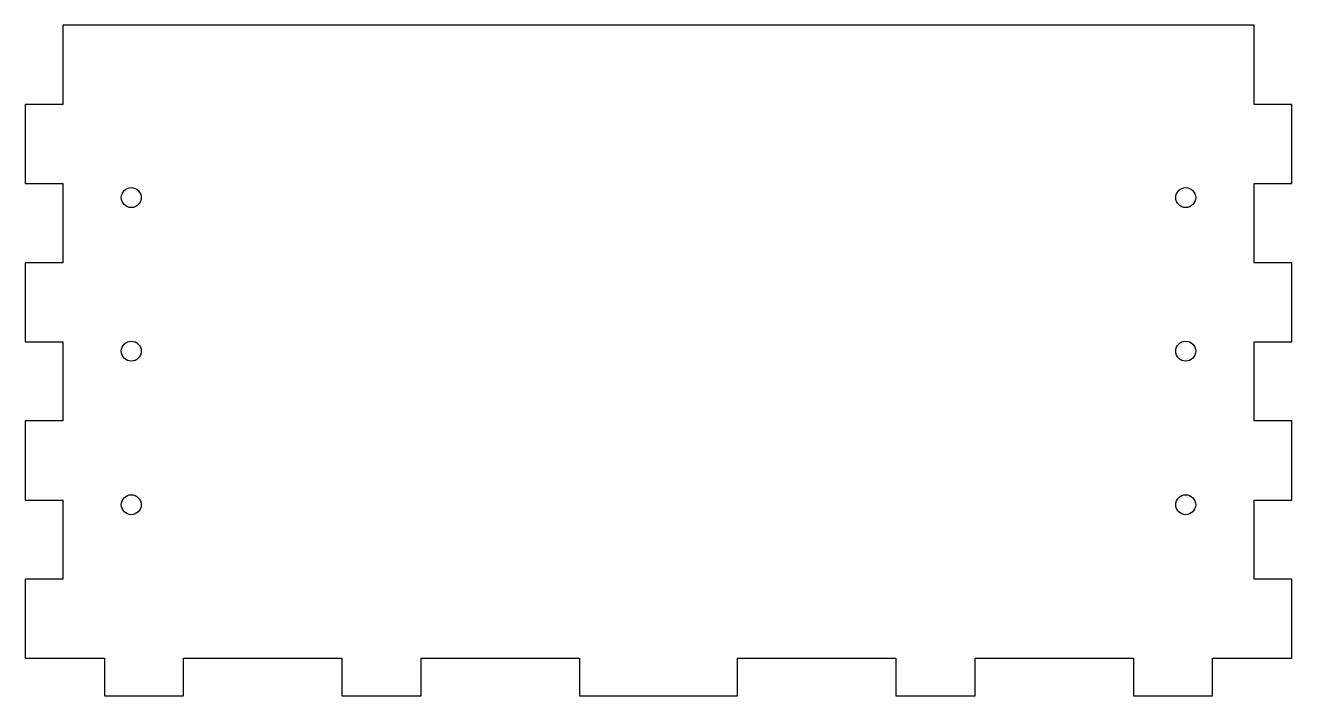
# Model space of a CAD drawing. Header units: millimetres. Extents: x -203 to 0, y 0 to 108.
import ezdxf

# ---------------------------------------------------------------- set-up
doc = ezdxf.new("R2010")
doc.units = ezdxf.units.MM
doc.layers.get('0').update_dxf_attribs({"linetype": 'CONTINUOUS'})

msp = doc.modelspace()

# ---------------------------------------------------------------- linework, layer by layer
msp.add_lwpolyline([(-6, 18.7), (-6, 31.4), (0, 31.4), (0, 44.1), (-6, 44.1), (-6, 56.8), (0, 56.8), (0, 69.5), (-6, 69.5), (-6, 82.2), (0, 82.2), (0, 94.9), (-6, 94.9), (-6, 107.6), (-197.2, 107.6), (-197.2, 94.9), (-203.2, 94.9), (-203.2, 82.2), (-197.2, 82.2), (-197.2, 69.5), (-203.2, 69.5), (-203.2, 56.8), (-197.2, 56.8), (-197.2, 44.1), (-203.2, 44.1), (-203.2, 31.4), (-197.2, 31.4), (-197.2, 18.7), (-203.2, 18.7), (-203.2, 6), (-190.5, 6), (-190.5, 0), (-177.8, 0), (-177.8, 6), (-152.4, 6), (-152.4, 0), (-139.7, 0), (-139.7, 6), (-114.3, 6), (-114.3, 0), (-88.9, 0), (-88.9, 6), (-63.5, 6), (-63.5, 0), (-50.8, 0), (-50.8, 6), (-25.4, 6), (-25.4, 0), (-12.7, 0), (-12.7, 6), (0, 6), (0, 18.7)], close=True)
for centre in [(-186.2, 79.95), (-17, 79.95), (-186.2, 55.3), (-17, 55.3), (-186.2, 30.65), (-17, 30.65)]:
    msp.add_circle(centre, 1.6)

doc.saveas('drawing.dxf')
